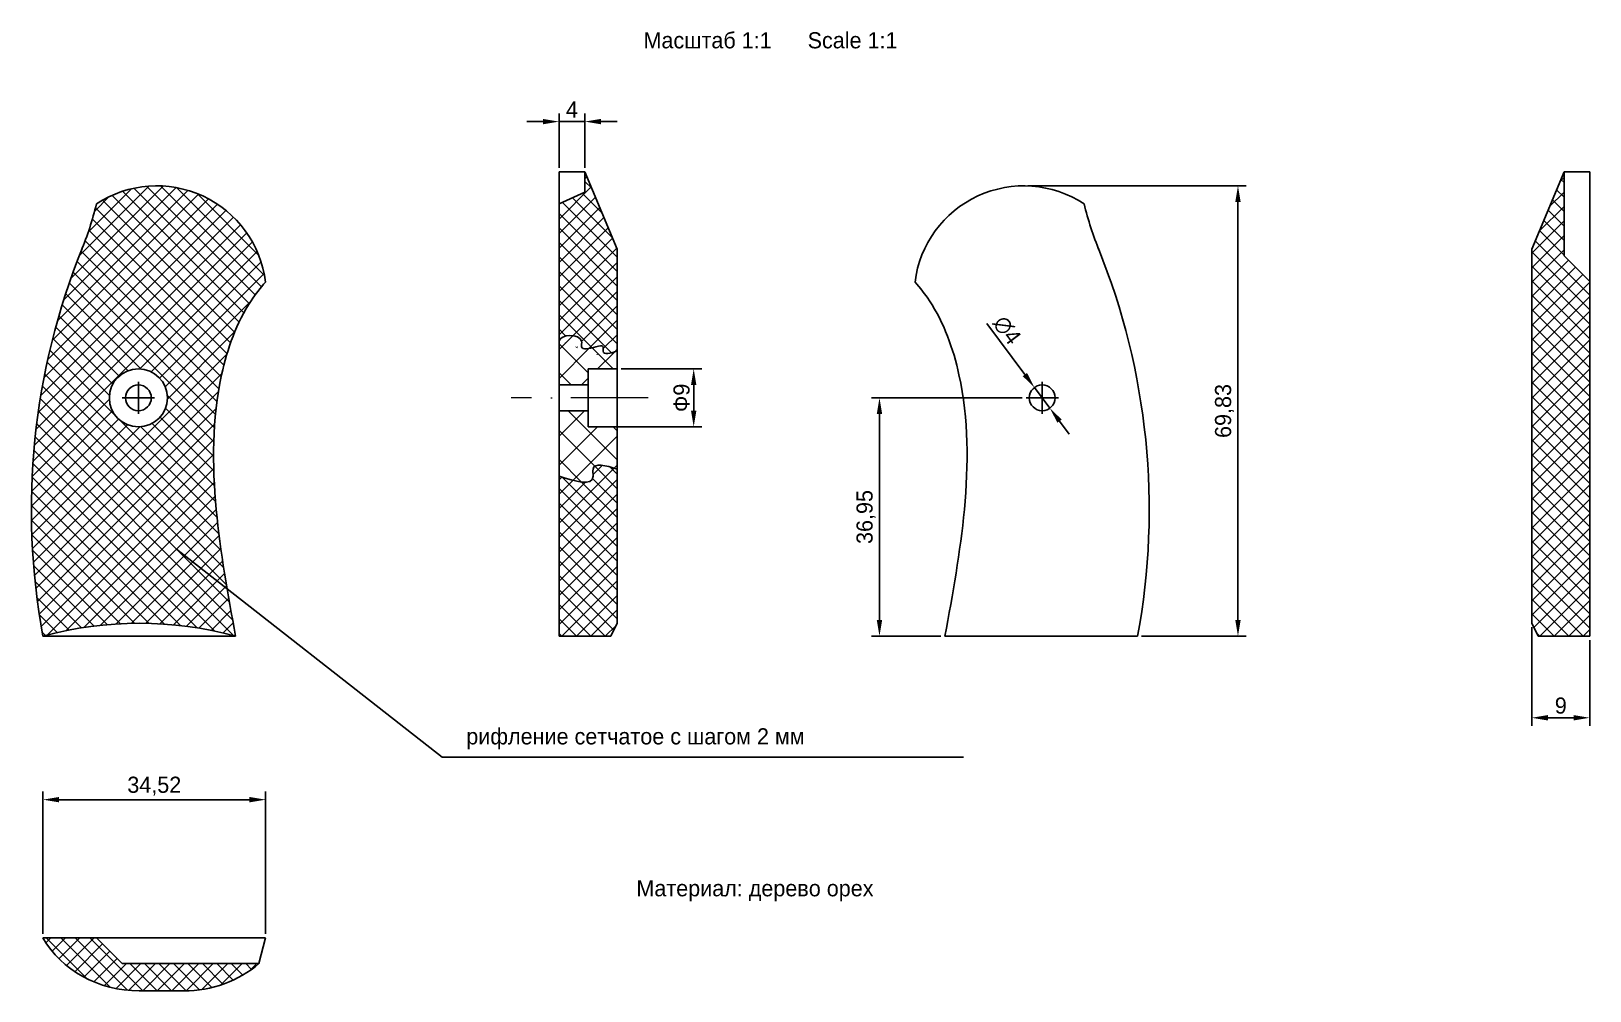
# Model space of a CAD drawing. Header units: millimetres. Extents: x -142 to 100, y -55 to 94.
import ezdxf

# ---------------------------------------------------------------- set-up
doc = ezdxf.new("R2010")
doc.units = ezdxf.units.MM
doc.linetypes.add('ACAD_ISO10W100', pattern=[18, 12, -3, 0, -3])
doc.dimstyles.new('ISO-25', dxfattribs={"dimtxt": 2.5, "dimasz": 2.5, "dimexe": 1.25, "dimexo": 0.625, "dimtad": 1, "dimtxsty": 'Standard', "dimcen": 2.5, "dimadec": 0, "dimazin": 0, "dimtfac": 1, "dimtmove": 0, "dimatfit": 3, "dimfxl": 0, "dimarcsym": 0})

# ---------------------------------------------------------------- blocks, each defined once
blk = doc.blocks.new('*D3')
at = {"color": 0, "lineweight": -2}
for p, q in [((91, 1.375), (91, -13.91072859057653)), ((100, -0.625), (100, -13.91072859057653)), ((93.5, -12.66072859057653), (97.5, -12.66072859057653))]:
    blk.add_line(p, q, dxfattribs=at)
at = {"color": 0}
for points in [[(93.5, -12.24406192390986), (93.5, -13.07739525724319), (91, -12.66072859057653)], [(97.5, -12.24406192390986), (97.5, -13.07739525724319), (100, -12.66072859057653)]]:
    blk.add_solid(points, dxfattribs=at)
at = {"layer": 'Defpoints', "color": 0}
for p in [(91, 2), (100, 0), (100, -12.66072859057653)]:
    blk.add_point(p, dxfattribs=at)
at = {"color": 0, "insert": (95.5, -10.78572859057653), "char_height": 2.5, "attachment_point": 5}
blk.add_mtext('9', dxfattribs=at)
blk = doc.blocks.new('*D4')
at = {"color": 0, "lineweight": -2}
for p, q in [((12.85455127473239, 69.83042994052977), (46.68681784705541, 69.83042994052975)), ((45.43681784705539, 2.499999999999981), (45.43681784705541, 67.33042994052975)), ((30.49942423178499, -1.43879015418371e-14), (46.68681784705539, -1.897338421555999e-14))]:
    blk.add_line(p, q, dxfattribs=at)
at = {"color": 0}
for points in [[(45.02015118038874, 67.33042994052975), (45.85348451372207, 67.33042994052975), (45.43681784705541, 69.83042994052975)], [(45.02015118038873, 2.499999999999981), (45.85348451372206, 2.499999999999981), (45.43681784705539, -1.86192905622898e-14)]]:
    blk.add_solid(points, dxfattribs=at)
at = {"layer": 'Defpoints', "color": 0}
for p in [(12.22955127473239, 69.83042994052977), (45.43681784705541, 69.83042994052975), (29.87442423178499, -1.4210854715202e-14)]:
    blk.add_point(p, dxfattribs=at)
at = {"color": 0, "insert": (43.35348451372206, 34.91521497026488), "char_height": 2.5, "attachment_point": 5, "rotation": 90}
blk.add_mtext('69,83', dxfattribs=at)
blk = doc.blocks.new('*D5')
at = {"color": 0, "lineweight": -2}
for p, q in [((-139.8744242317862, -46.16222049343979), (-139.8744242317862, -24.11027405731954)), ((-105.3572358797493, -46.16222049344145), (-105.3572358797493, -24.11027405731954)), ((-137.3744242317862, -25.36027405731954), (-107.8572358797493, -25.36027405731954))]:
    blk.add_line(p, q, dxfattribs=at)
at = {"color": 0}
for points in [[(-137.3744242317862, -24.94360739065288), (-137.3744242317862, -25.77694072398621), (-139.8744242317862, -25.36027405731954)], [(-107.8572358797493, -24.94360739065288), (-107.8572358797493, -25.77694072398621), (-105.3572358797493, -25.36027405731954)]]:
    blk.add_solid(points, dxfattribs=at)
at = {"layer": 'Defpoints', "color": 0}
for p in [(-105.3572358797493, -25.36027405731954), (-139.8744242317862, -46.78722049343979), (-105.3572358797493, -46.78722049344145)]:
    blk.add_point(p, dxfattribs=at)
at = {"color": 0, "insert": (-122.6158300557677, -23.27694072398621), "char_height": 2.5, "attachment_point": 5}
blk.add_mtext('34,52', dxfattribs=at)
blk = doc.blocks.new('*D6')
at = {"color": 0, "lineweight": -2}
for p, q in [((11.95516991165448, 36.95191204302142), (-11.40310375998376, 36.95191204302142)), ((-10.15310375998376, 34.45191204302142), (-10.15310375998376, 2.499999999999988)), ((-0.625, -1.403380788856691e-14), (-11.40310375998376, -1.098064138000867e-14))]:
    blk.add_line(p, q, dxfattribs=at)
at = {"color": 0}
for points in [[(-10.56977042665042, 34.45191204302142), (-9.736437093317091, 34.45191204302142), (-10.15310375998376, 36.95191204302142)], [(-10.56977042665043, 2.499999999999988), (-9.736437093317099, 2.499999999999988), (-10.15310375998376, -1.133473503327886e-14)]]:
    blk.add_solid(points, dxfattribs=at)
at = {"layer": 'Defpoints', "color": 0}
for p in [(12.58016991165448, 36.95191204302142), (-10.15310375998376, -1.133473503327886e-14), (0, -1.4210854715202e-14)]:
    blk.add_point(p, dxfattribs=at)
at = {"color": 0, "insert": (-12.23643709331709, 18.4759560215107), "char_height": 2.5, "attachment_point": 5, "rotation": 90}
blk.add_mtext('36,95', dxfattribs=at)
blk = doc.blocks.new('*D7')
at = {"color": 0, "lineweight": -2}
for p, q in [((6.500177868252493, 48.48892170776959), (12.39476763363201, 40.56281423017516)), ((16.27368203522002, 35.34706662650865), (13.88665778808894, 38.5567574595342)), ((17.76557218967695, 33.34100985586768), (19.25746234413388, 31.33495308522671))]:
    blk.add_line(p, q, dxfattribs=at)
at = {"color": 0}
for points in [[(12.72911042873884, 40.81146258925132), (12.06042483852519, 40.31416587109901), (13.88665778808894, 38.5567574595342)], [(18.09991498478378, 33.58965821494383), (17.43122939457013, 33.09236149679153), (16.27368203522002, 35.34706662650865)]]:
    blk.add_solid(points, dxfattribs=at)
at = {"layer": 'Defpoints', "color": 0}
for p in [(13.88665778808894, 38.5567574595342), (16.27368203522002, 35.34706662650865)]:
    blk.add_point(p, dxfattribs=at)
at = {"color": 0, "insert": (9.620934780228229, 47.4346111554179), "char_height": 2.5, "attachment_point": 5, "rotation": 306.63791926212537}
blk.add_mtext('∅4', dxfattribs=at)
blk = doc.blocks.new('*D8')
at = {"color": 0, "lineweight": -2}
for p, q in [((-50.21466017669104, 41.45191204302142), (-37.71234550759311, 41.45191204302142)), ((-38.96234550759311, 34.95191204302142), (-38.96234550759311, 38.95191204302142)), ((-50.82344313028483, 32.45191204302142), (-37.71234550759311, 32.45191204302142))]:
    blk.add_line(p, q, dxfattribs=at)
at = {"color": 0}
for points in [[(-39.37901217425978, 38.95191204302142), (-38.54567884092645, 38.95191204302142), (-38.96234550759311, 41.45191204302142)], [(-39.37901217425978, 34.95191204302142), (-38.54567884092645, 34.95191204302142), (-38.96234550759311, 32.45191204302142)]]:
    blk.add_solid(points, dxfattribs=at)
at = {"layer": 'Defpoints', "color": 0}
for p in [(-50.83966017669104, 41.45191204302142), (-38.96234550759311, 41.45191204302142), (-51.44844313028483, 32.45191204302142)]:
    blk.add_point(p, dxfattribs=at)
at = {"color": 0, "insert": (-40.83734550759312, 36.95191204302141), "char_height": 2.5, "attachment_point": 5, "rotation": 90}
blk.add_mtext('Ф9', dxfattribs=at)
blk = doc.blocks.new('*D9')
at = {"color": 0, "lineweight": -2}
for p, q in [((-62.33966017669104, 79.79302747704264), (-64.83966017669104, 79.79302747704264)), ((-59.83966017669104, 72.625), (-59.83966017669104, 81.04302747704264)), ((-55.83966017669104, 79.79302747704264), (-59.83966017669104, 79.79302747704264)), ((-55.83966017669104, 72.625), (-55.83966017669104, 81.04302747704264)), ((-53.33966017669104, 79.79302747704264), (-50.83966017669104, 79.79302747704264))]:
    blk.add_line(p, q, dxfattribs=at)
at = {"color": 0}
for points in [[(-62.33966017669104, 80.20969414370931), (-62.33966017669104, 79.37636081037597), (-59.83966017669104, 79.79302747704264)], [(-53.33966017669104, 80.20969414370931), (-53.33966017669104, 79.37636081037597), (-55.83966017669104, 79.79302747704264)]]:
    blk.add_solid(points, dxfattribs=at)
at = {"layer": 'Defpoints', "color": 0}
for p in [(-59.83966017669104, 79.79302747704264), (-59.83966017669104, 72), (-55.83966017669104, 72)]:
    blk.add_point(p, dxfattribs=at)
at = {"color": 0, "insert": (-57.83966017669104, 81.66802747704264), "char_height": 2.5, "attachment_point": 5}
blk.add_mtext('4', dxfattribs=at)

msp = doc.modelspace()

# ---------------------------------------------------------------- hatches: boundary and pattern name
h = msp.add_hatch()
h.set_pattern_fill('ANSI37', color=256, scale=0.5, style=0)
h.set_pattern_definition([(135, (200, 0), (1.122532015133644, 1.122532015133644), []), (45.00000000000001, (200, 0), (1.122532015133644, -1.122532015133644), [])])
h.paths.add_polyline_path([(91, 1.999999999999986), (92, 0), (100, 0), (100, 55), (96, 59), (96, 72), (91, 60)])
edge = h.paths.add_edge_path()
edge.add_line((-106.3885789156476, -50.78722049344201), (-124.9372121158925, -50.78722049344201))
edge.add_line((-124.9372121158925, -50.78722049344201), (-127.5714111523631, -50.78722049344201))
edge.add_line((-127.5714111523631, -50.78722049344201), (-131.5714111523631, -46.78722049344201))
edge.add_line((-131.5714111523631, -46.78722049344201), (-139.8744242317847, -46.78722049344201))
edge.add_ellipse((-124.9372121158925, -40), major_axis=(16.75, 0), ratio=0.8955223880597015, start_angle=-153.097002368979, end_angle=-90)
edge.add_line((-124.9372121158925, -55), (-118.0274319340475, -55))
edge.add_ellipse((-118.0274319340476, -40), major_axis=(16.75, 0), ratio=0.8955223880597015, start_angle=-90, end_angle=-45.98418518271114)
h = msp.add_hatch()
h.set_pattern_fill('ANSI37', color=256, scale=0.5, style=0)
h.set_pattern_definition([(135, (210, 0), (1.122532015133644, 1.122532015133644), []), (45.00000000000001, (210, 0), (1.122532015133644, -1.122532015133644), [])])
edge = h.paths.add_edge_path()
edge.add_spline(control_points=[(-59.83966017669103, 45.75643175918233), (-59.71352898526349, 46.87046684002298), (-55.84383071998917, 46.90613564969755), (-56.68688134580441, 44.16988194848116), (-54.60816933273247, 44.74181292679023), (-52.81761417545732, 45.20911917175136), (-53.28436056125713, 43.42113113798599), (-51.89893262336426, 43.86023486144347), (-50.83966017669104, 44.19596540560843)], knot_values=[0, 4.369837824924616e-13, 4.369837824924616e-13, 4.369837824924616e-13, 3.481148420178215, 4.372843747164325, 6.604076671021289, 7.71969227731131, 8.388463303898675, 10.56046635357347, 10.56046635357347, 10.56046635357347, 10.56046635357347], degree=3, periodic=0)
edge.add_line((-50.83966017669104, 44.19596540560844), (-50.83966017669104, 59.99999999999999))
edge.add_line((-50.83966017669104, 59.99999999999999), (-55.83966017669103, 72))
edge.add_line((-55.83966017669103, 72), (-55.83966017669105, 68.82649979807472))
edge.add_line((-55.83966017669105, 68.82649979807472), (-59.83966017669105, 67.03358642163333))
edge.add_line((-59.83966017669105, 67.03358642163333), (-59.83966017669104, 45.75643175918231))
edge = h.paths.add_edge_path()
edge.add_spline(control_points=[(-50.83966017669104, 25.91621307700206), (-52.61067323057682, 26.44260421284811), (-54.91036202703845, 27.12613152790988), (-54.15304161990201, 22.9972715574132), (-57.26845842487398, 23.9857707170648), (-59.83966017669104, 24.80159438692164)], knot_values=[0, 0, 0, 0, 3.733865754119279, 4.848484444199698, 10.11461869008042, 10.11461869008042, 10.11461869008042, 10.11461869008042], degree=3, periodic=0)
edge.add_line((-59.83966017669104, 24.80159438692163), (-59.83966017669104, 0))
edge.add_line((-59.83966017669104, 0), (-51.83966017669104, 0))
edge.add_line((-51.83966017669104, 0), (-50.83966017669104, 2))
edge.add_line((-50.83966017669104, 2), (-50.83966017669104, 25.91621307700205))
h = msp.add_hatch()
h.set_pattern_fill('ANSI37', color=256, scale=0.5, style=0)
h.set_pattern_definition([(45.00000000000003, (-310, -1.27897692436818e-13), (-1.122532015133645, 1.122532015133644), []), (135, (-310, -1.27897692436818e-13), (-1.122532015133644, -1.122532015133645), [])])
edge = h.paths.add_edge_path()
edge.add_spline(control_points=[(-110, -3.363579826374794e-14), (-111.1967851710953, 6.517795906968666), (-113.6360985615312, 19.88454715130577), (-113.6892995859279, 37.82770279043545), (-109.4348658174521, 49.78673849086164), (-106.1649413431874, 53.99474098296791), (-105.3572358797493, 54.91008693445362)], knot_values=[0.2516285728990745, 0.2516285728990745, 0.2516285728990745, 0.2516285728990745, 20.12960257928606, 41.01021559710716, 53.39714822790806, 57.0681631431663, 57.0681631431663, 57.0681631431663, 57.0681631431663], degree=3, periodic=0)
edge.add_arc((-122.2295512747324, 52.83042994052975), 16.99999999999999, 7.026752233362286, 123.3341693811376)
edge.add_arc((-183.819727159888, 80.00000018441527), 53.83320918810093, 337.8700757160192, 346.0625349961722, ccw=False)
edge.add_arc((-33.67198554969229, 19.62248755831831), 108, 158.2054968149987, 190.4681955188876)
edge.add_arc((-124.9372121158924, -54.63020497600574), 56.63549771579272, 74.70772912090888, 105.292270879091, ccw=False)
h.paths.add_polyline_path([(-129.5801699116545, 36.95191204302139, -1), (-120.5801699116545, 36.95191204302139, -1)], flags=16)
h = msp.add_hatch()
h.set_pattern_fill('ANSI37', color=256, style=0)
h.set_pattern_definition([(135, (210, 0), (2.245064030267288, 2.245064030267288), []), (45.00000000000001, (210, 0), (2.245064030267288, -2.245064030267288), [])])
edge = h.paths.add_edge_path()
edge.add_line((-55.33966017669104, 41.45191204302142), (-50.83966017669104, 41.45191204302142))
edge.add_line((-50.83966017669104, 41.45191204302142), (-50.83966017669105, 44.19596540560844))
edge.add_spline(control_points=[(-50.83966017669104, 44.19596540560843), (-51.89893262336426, 43.86023486144347), (-53.28436056125713, 43.42113113798599), (-52.81761417545732, 45.20911917175136), (-54.60816933273247, 44.74181292679023), (-56.68688134580441, 44.16988194848116), (-55.84383071998917, 46.90613564969755), (-59.71352898526349, 46.87046684002298), (-59.83966017669103, 45.75643175918233)], knot_values=[0, 0, 0, 0, 2.1720030496748, 2.840774076262164, 3.956389682552185, 6.18762260640915, 7.079317933395259, 10.56046635357304, 10.56046635357304, 10.56046635357304, 10.56046635357347], degree=3, periodic=0)
edge.add_line((-59.83966017669104, 45.75643175918231), (-59.83966017669103, 38.95191204302142))
edge.add_line((-59.83966017669103, 38.95191204302142), (-55.33966017669104, 38.95191204302142))
edge.add_line((-55.33966017669104, 38.95191204302142), (-55.33966017669104, 41.45191204302142))
edge = h.paths.add_edge_path()
edge.add_spline(control_points=[(-59.83966017669104, 24.80159438692164), (-57.26845842487398, 23.9857707170648), (-54.15304161990201, 22.9972715574132), (-54.91036202703845, 27.12613152790988), (-52.61067323057682, 26.44260421284811), (-50.83966017669104, 25.91621307700206)], knot_values=[0, 0, 0, 0, 5.266134245880721, 6.380752935961141, 10.11461869008042, 10.11461869008042, 10.11461869008042, 10.11461869008042], degree=3, periodic=0)
edge.add_line((-50.83966017669104, 25.91621307700206), (-50.83966017669105, 32.45191204302142))
edge.add_line((-50.83966017669105, 32.45191204302142), (-55.33966017669104, 32.45191204302142))
edge.add_line((-55.33966017669104, 32.45191204302142), (-55.33966017669103, 34.95191204302142))
edge.add_line((-55.33966017669103, 34.95191204302142), (-59.83966017669105, 34.95191204302142))
edge.add_line((-59.83966017669105, 34.95191204302142), (-59.83966017669105, 24.80159438692164))

# ---------------------------------------------------------------- linework, layer by layer
for p, q in [((-59.83966017669104, 0), (-59.83966017669104, 72)), ((-59.83966017669104, 72), (-55.83966017669104, 72)), ((-55.83966017669104, 72), (-50.83966017669104, 60)), ((-55.83966017669104, 68.82649979807474), (-55.83966017669104, 72)), ((96, 72), (91, 60)), ((100, 72), (96, 72)), ((96, 59), (96, 72)), ((100, 0), (100, 72)), ((-59.83966017669104, 67.03358642163333), (-55.83966017669104, 68.82649979807474)), ((-50.83966017669104, 2), (-50.83966017669104, 60)), ((91, 2), (91, 60)), ((100, 55), (96, 59)), ((-55.33966017669104, 38.95191204302142), (-55.33966017669104, 41.45191204302142)), ((-55.33966017669104, 41.45191204302142), (-50.83966017669104, 41.45191204302142)), ((-125.0801699116545, 34.45191204302139), (-125.0801699116545, 39.45191204302139)), ((-55.33966017669104, 38.95191204302142), (-59.83966017669104, 38.95191204302142)), ((-55.33966017669104, 34.95191204302142), (-55.33966017669104, 38.95191204302142)), ((15.08016991165448, 34.45191204302142), (15.08016991165448, 39.45191204302142)), ((-127.5801699116545, 36.95191204302139), (-122.5801699116545, 36.95191204302139)), ((17.58016991165448, 36.95191204302142), (12.58016991165448, 36.95191204302142)), ((-55.33966017669104, 34.95191204302142), (-59.83966017669104, 34.95191204302142)), ((-55.33966017669104, 34.95191204302142), (-55.33966017669104, 32.45191204302142)), ((-55.33966017669104, 32.45191204302142), (-50.83966017669104, 32.45191204302142)), ((-77.99376825544164, -18.77363047777589), (-119.1695574272805, 13.47038418160371)), ((-59.83966017669104, 0), (-51.83966017669104, 0)), ((-51.83966017669104, 0), (-50.83966017669104, 2)), ((0, 0), (13.64317964107283, -1.463718035665806e-12)), ((92, 0), (91, 2)), ((100, 0), (92, 0)), ((-129.6431796410729, -2.161706899291713e-12), (-139.874424231785, -4.983860285312856e-14)), ((-123.6431796410729, -1.490542545210571e-12), (-129.6431796410729, -2.161706899291713e-12)), ((-110, -1.942494354854594e-14), (-123.6431796410729, -1.490542545210571e-12)), ((13.64317964107283, -1.463718035665806e-12), (19.64317964107289, -2.131628207280301e-12)), ((19.64317964107289, -2.131628207280301e-12), (29.87442423178499, -1.4210854715202e-14)), ((2.8967738744185, -18.7736304777759), (-77.99376825544164, -18.77363047777589)), ((-110, -46.78722049344201), (-139.874424231785, -46.78722049344201)), ((-131.5714111523631, -46.78722049344201), (-127.5714111523631, -50.78722049344201)), ((-109.9999999999997, -46.78722049344145), (-105.3572358797493, -46.78722049344145)), ((-106.3885789156476, -50.78722049344201), (-105.3572358797493, -46.78722049344145)), ((-124.9372121158925, -50.78722049344201), (-127.5714111523631, -50.78722049344201)), ((-124.9372121158925, -50.78722049344201), (-106.3885789156476, -50.78722049344201)), ((-118.0274319340476, -55), (-124.9372121158925, -55))]:
    msp.add_line(p, q)
at = {"color": 1, "linetype": 'ACAD_ISO10W100', "lineweight": 5}
msp.add_line((-46.02663895270462, 36.95191204302142), (-67.27093669951842, 36.95191204302142), dxfattribs=at)
for centre, radius in [((-125.0801699116545, 36.95191204302139), 4.5), ((-125.0801699116545, 36.95191204302139), 2), ((15.08016991165448, 36.95191204302142), 2)]:
    msp.add_circle(centre, radius)
for centre, radius, start, end in [((-122.2295512747324, 52.83042994052974), 17, 7.026752233365092, 123.3341693811373), ((12.22955127473239, 52.83042994052977), 17, 56.66583061886269, 172.973247766635), ((-183.819727159888, 80.00000018441528), 53.83320918810088, 337.8700632682342, 346.0625349961723), ((73.81972715988786, 80.00000018441534), 53.83320918810088, 193.9374650038278, 202.1299367317658), ((-33.67198554969229, 19.62248755831833), 108, 157.9823377880064, 190.4681955188876), ((-76.3280144503077, 19.62248755831831), 108, 349.5318044811124, 22.01766221199367), ((-124.9372121158924, -54.63020497600574), 56.63549771579272, 74.70772912090898, 105.2922708790911)]:
    msp.add_arc(centre, radius, start, end)
at = {"extrusion": (0, 0, -1)}
for centre, start_param, end_param in [((-124.9372121158925, -40), 7.853981633974483, 8.955232073451828), ((-118.0274319340476, -40), 7.085760742464686, 7.853981633974483)]:
    msp.add_ellipse(centre, major_axis=(16.75, 0), ratio=0.8955223880597015, start_param=start_param, end_param=end_param, dxfattribs=at)
for points in [[(-110, -3.363579826374794e-14), (-111.1967851710953, 6.517795906968666), (-113.6360985615312, 19.88454715130577), (-113.6892995859279, 37.82770279043545), (-109.4348658174521, 49.78673849086164), (-106.1649413431874, 53.99474098296791), (-105.3572358797493, 54.91008693445362)], [(0, -1.4210854715202e-14), (1.196785171095314, 6.517795906968686), (3.636098561531185, 19.8845471513058), (3.689299585927813, 37.82770279043547), (-0.5651341825479221, 49.78673849086167), (-3.835058656812691, 53.99474098296793), (-4.642764120250717, 54.91008693445363)]]:
    msp.add_open_spline(points, degree=3, knots=[0.2516285728990745, 0.2516285728990745, 0.2516285728990745, 0.2516285728990745, 20.12960257928606, 41.01021559710716, 53.39714822790806, 57.0681631431663, 57.0681631431663, 57.0681631431663, 57.0681631431663])
for points in [[(-50.83966017669104, 44.19596540560843), (-53.01166322636584, 44.19596540560843), (-53.01166322636584, 44.8647364321958), (-54.12727883265586, 44.8647364321958), (-56.35851175651283, 44.8647364321958), (-56.35851175651283, 45.75643175918191), (-59.83966017669104, 45.75643175918191), (-59.83966017669104, 45.53350792743532)], [(-50.83966017669104, 25.91621307700206), (-54.57352593081032, 25.91621307700206), (-54.57352593081032, 24.80159438692164), (-59.83966017669104, 24.80159438692164)]]:
    msp.add_spline(points, degree=3)

# ---------------------------------------------------------------- texts
for s, p in [('Масштаб 1:1      Scale 1:1', (-46.75007493712519, 91.1518032385334)), ('рифление сетчатое с шагом 2 мм', (-74.23120947910573, -16.79120934467354)), ('Материал: дерево орех', (-47.85330142141634, -40.34969603030087))]:
    msp.add_text(s, height=2.5).set_placement(p)

# ---------------------------------------------------------------- dimensions: what is measured, and where the dimension line sits
for base, p1, p2, angle, picture, middle in [((-59.83966017669104, 79.79302747704264), (-55.83966017669104, 72), (-59.83966017669104, 72), 180, '*D9', (-57.83966017669104, 81.66802747704264)), ((45.43681784705541, 69.83042994052975), (29.87442423178499, -1.4210854715202e-14), (12.22955127473239, 69.83042994052977), 90, '*D4', (43.35348451372206, 34.91521497026488)), ((-10.15310375998376, -1.133473503327886e-14), (12.58016991165448, 36.95191204302142), (0, -1.4210854715202e-14), 90, '*D6', (-12.23643709331709, 18.4759560215107)), ((100, -12.66072859057653), (91, 2), (100, 0), 180, '*D3', (95.5, -10.78572859057653)), ((-105.3572358797493, -25.36027405731954), (-139.8744242317862, -46.78722049343979), (-105.3572358797493, -46.78722049344145), 180, '*D5', (-122.6158300557677, -23.27694072398621))]:
    dim = msp.add_linear_dim(base=base, p1=p1, p2=p2, angle=angle, dimstyle='ISO-25', override={"dimtmove": 1})
    dim.commit()
    dim.dimension.update_dxf_attribs({"geometry": picture, "text_midpoint": middle})
dim = msp.add_diameter_dim_2p(p1=(16.27368203522002, 35.34706662650865), p2=(13.88665778808894, 38.5567574595342), dimstyle='ISO-25', override={"dimtmove": 1})
dim.commit()
dim.dimension.update_dxf_attribs({"geometry": '*D7', "text_midpoint": (8.1163922022475, 46.3156935395752), "dimtype": 163})
dim = msp.add_linear_dim(base=(-38.96234550759311, 41.45191204302142), p1=(-51.44844313028483, 32.45191204302142), p2=(-50.83966017669104, 41.45191204302142), angle=90, text='Ф9', dimstyle='ISO-25', override={"dimtmove": 1})
dim.commit()
dim.dimension.update_dxf_attribs({"geometry": '*D8', "text_midpoint": (-40.83734550759312, 36.95191204302141)})

doc.saveas('drawing.dxf')
